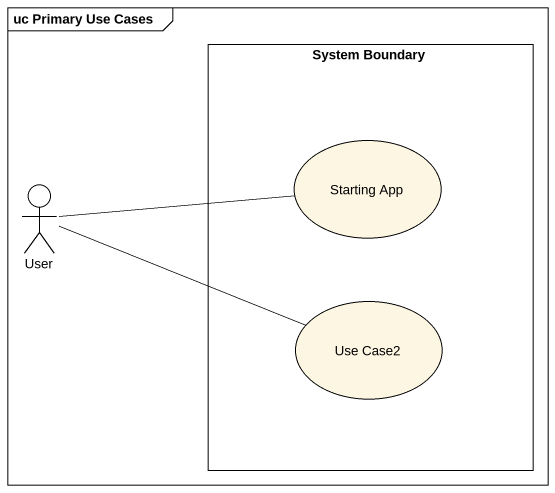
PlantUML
@startuml
mainframe uc Primary Use Cases
rectangle "System Boundary" as System_Boundary {
  usecase "Starting App" as Starting_App
  usecase "Use Case2" as Use_Case2
}
actor User
User -right- Starting_App
User -right- Use_Case2
@enduml
